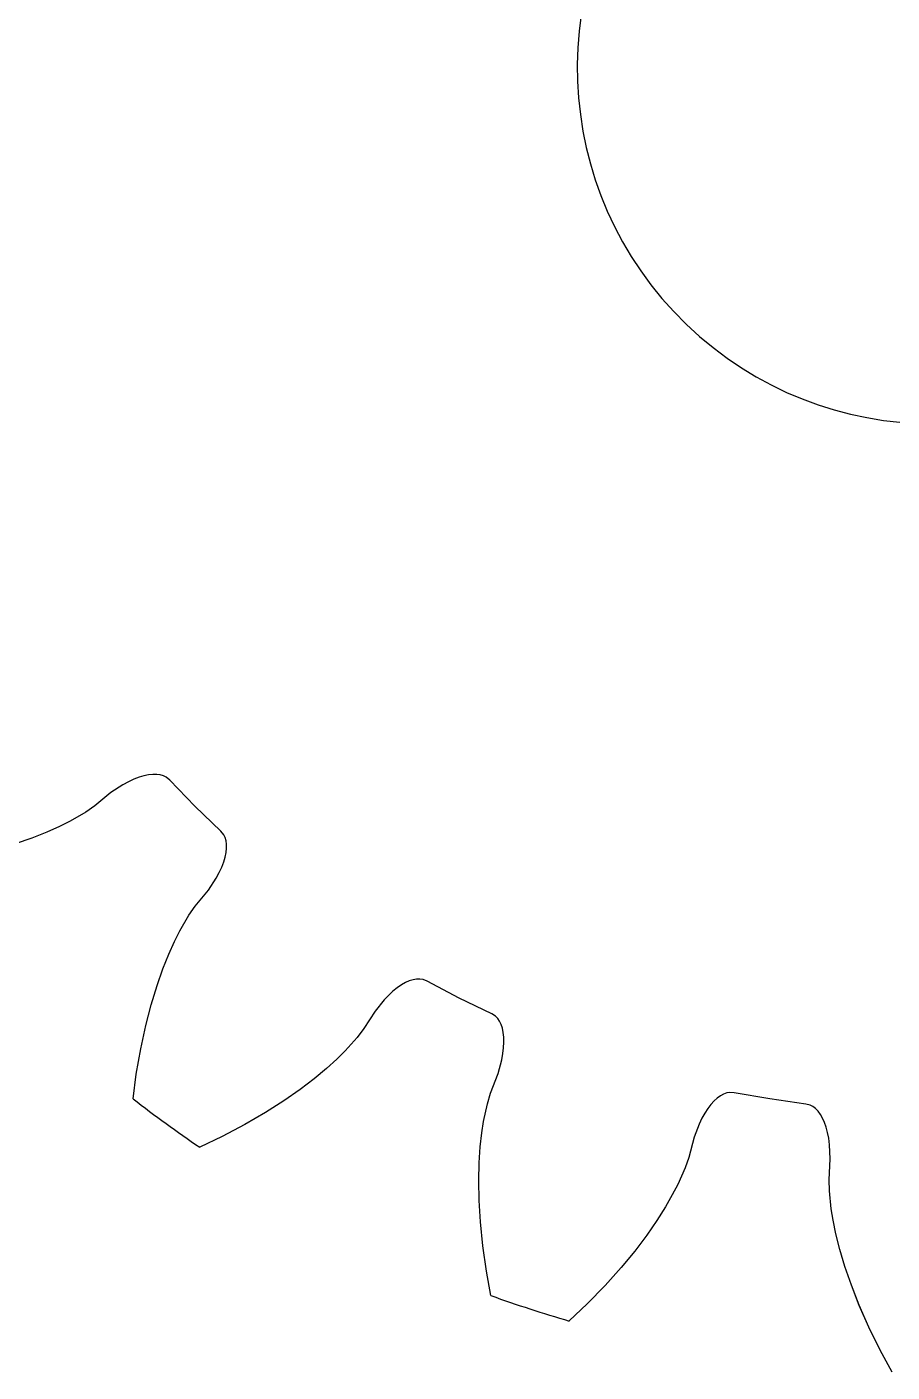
# Model space of a CAD drawing. Extents: x -22 to 22, y -8.7 to 8.7.
# Drawn here: x -3.82 to -0.17, y -5.5 to 0.17 of the extents above; entities that cross this region are included whole.
import ezdxf

# ---------------------------------------------------------------- set-up
doc = ezdxf.new("R2010")
doc.units = 0
doc.header["$MEASUREMENT"] = 0
doc.layers.get('0').update_dxf_attribs({"linetype": 'CONTINUOUS'})
doc.layers.add('layer1', color=7, linetype='CONTINUOUS')
doc.layers.add('layer3', color=7, linetype='CONTINUOUS')

msp = doc.modelspace()

# ---------------------------------------------------------------- linework, layer by layer
at = {"linetype": 'Continuous'}
msp.add_lwpolyline([(1.118, 1), (0, 1), (-1.118, 1, 2.236068)], format="xyb", close=True, dxfattribs=at)
at = {"layer": 'layer1'}
for p, q in [((-3.3682, -2.9979), (-3.391, -3.0084)), ((-3.3682, -2.9979), (-3.391, -3.0084)), ((-3.3465, -2.9895), (-3.3682, -2.9979)), ((-3.3465, -2.9895), (-3.3682, -2.9979)), ((-3.326, -2.9834), (-3.3465, -2.9895)), ((-3.326, -2.9834), (-3.3465, -2.9895)), ((-3.3067, -2.9794), (-3.326, -2.9834)), ((-3.3067, -2.9794), (-3.326, -2.9834)), ((-3.2887, -2.9775), (-3.3067, -2.9794)), ((-3.2887, -2.9775), (-3.3067, -2.9794)), ((-3.2722, -2.9777), (-3.2887, -2.9775)), ((-3.2722, -2.9777), (-3.2887, -2.9775)), ((-3.2571, -2.9798), (-3.2722, -2.9777)), ((-3.2571, -2.9798), (-3.2722, -2.9777)), ((-3.2436, -2.9838), (-3.2571, -2.9798)), ((-3.2436, -2.9838), (-3.2571, -2.9798)), ((-3.2317, -2.9896), (-3.2436, -2.9838)), ((-3.2317, -2.9896), (-3.2436, -2.9838)), ((-3.2171, -3.0017), (-3.2317, -2.9896)), ((-3.2171, -3.0017), (-3.2317, -2.9896)), ((-3.1113, -3.1113), (-3.2171, -3.0017)), ((-3.1113, -3.1113), (-3.2171, -3.0017)), ((-3.465, -3.0541), (-3.5332, -3.1095)), ((-3.465, -3.0541), (-3.5332, -3.1095)), ((-3.4148, -3.0213), (-3.465, -3.0541)), ((-3.4148, -3.0213), (-3.465, -3.0541)), ((-3.391, -3.0084), (-3.4148, -3.0213)), ((-3.391, -3.0084), (-3.4148, -3.0213)), ((-3.5332, -3.1095), (-3.5714, -3.1361)), ((-3.5332, -3.1095), (-3.5714, -3.1361)), ((-3.0017, -3.2171), (-3.1113, -3.1113)), ((-3.0017, -3.2171), (-3.1113, -3.1113)), ((-3.6374, -3.1743), (-3.6817, -3.1965)), ((-3.6374, -3.1743), (-3.6817, -3.1965)), ((-3.5714, -3.1361), (-3.6374, -3.1743)), ((-3.5714, -3.1361), (-3.6374, -3.1743)), ((-3.7351, -3.2205), (-3.7978, -3.2457)), ((-3.7351, -3.2205), (-3.7978, -3.2457)), ((-3.6817, -3.1965), (-3.7351, -3.2205)), ((-3.6817, -3.1965), (-3.7351, -3.2205)), ((-2.9896, -3.2317), (-3.0017, -3.2171)), ((-2.9896, -3.2317), (-3.0017, -3.2171)), ((-2.9838, -3.2436), (-2.9896, -3.2317)), ((-2.9838, -3.2436), (-2.9896, -3.2317)), ((-3.7978, -3.2457), (-3.868, -3.2704)), ((-3.7978, -3.2457), (-3.868, -3.2704)), ((-2.9798, -3.2571), (-2.9838, -3.2436)), ((-2.9798, -3.2571), (-2.9838, -3.2436)), ((-2.9777, -3.2722), (-2.9798, -3.2571)), ((-2.9777, -3.2722), (-2.9798, -3.2571)), ((-2.9794, -3.3067), (-2.9775, -3.2887)), ((-2.9794, -3.3067), (-2.9775, -3.2887)), ((-2.9775, -3.2887), (-2.9777, -3.2722)), ((-2.9775, -3.2887), (-2.9777, -3.2722)), ((-2.9895, -3.3465), (-2.9834, -3.326)), ((-2.9895, -3.3465), (-2.9834, -3.326)), ((-2.9834, -3.326), (-2.9794, -3.3067)), ((-2.9834, -3.326), (-2.9794, -3.3067)), ((-3.0213, -3.4148), (-3.0084, -3.391)), ((-3.0213, -3.4148), (-3.0084, -3.391)), ((-3.0084, -3.391), (-2.9979, -3.3682)), ((-3.0084, -3.391), (-2.9979, -3.3682)), ((-2.9979, -3.3682), (-2.9895, -3.3465)), ((-2.9979, -3.3682), (-2.9895, -3.3465)), ((-3.0541, -3.465), (-3.0213, -3.4148)), ((-3.0541, -3.465), (-3.0213, -3.4148)), ((-3.1095, -3.5332), (-3.0541, -3.465)), ((-3.1095, -3.5332), (-3.0541, -3.465)), ((-3.1743, -3.6374), (-3.1361, -3.5714)), ((-3.1743, -3.6374), (-3.1361, -3.5714)), ((-3.1361, -3.5714), (-3.1095, -3.5332)), ((-3.1361, -3.5714), (-3.1095, -3.5332)), ((-3.2205, -3.7351), (-3.1965, -3.6817)), ((-3.2205, -3.7351), (-3.1965, -3.6817)), ((-3.1965, -3.6817), (-3.1743, -3.6374)), ((-3.1965, -3.6817), (-3.1743, -3.6374)), ((-3.2457, -3.7978), (-3.2205, -3.7351)), ((-3.2457, -3.7978), (-3.2205, -3.7351)), ((-3.2705, -3.868), (-3.2457, -3.7978)), ((-3.2704, -3.868), (-3.2457, -3.7978)), ((-2.2242, -3.8554), (-2.2413, -3.8652)), ((-2.2242, -3.8554), (-2.2413, -3.8652)), ((-2.2077, -3.8481), (-2.2242, -3.8554)), ((-2.2077, -3.8481), (-2.2242, -3.8554)), ((-2.1919, -3.8431), (-2.2077, -3.8481)), ((-2.1919, -3.8431), (-2.2077, -3.8481)), ((-2.1769, -3.8404), (-2.1919, -3.8431)), ((-2.1769, -3.8404), (-2.1919, -3.8431)), ((-2.1628, -3.8401), (-2.1769, -3.8404)), ((-2.1628, -3.8401), (-2.1769, -3.8404)), ((-2.1497, -3.842), (-2.1628, -3.8401)), ((-2.1497, -3.842), (-2.1628, -3.8401)), ((-2.1321, -3.8489), (-2.1497, -3.842)), ((-2.1321, -3.8489), (-2.1497, -3.842)), ((-1.9976, -3.9204), (-2.1321, -3.8489)), ((-1.9976, -3.9204), (-2.1321, -3.8489)), ((-3.2952, -3.9486), (-3.2704, -3.868)), ((-3.2952, -3.9486), (-3.2705, -3.868)), ((-2.2954, -3.9091), (-2.314, -3.9286)), ((-2.2954, -3.9091), (-2.314, -3.9286)), ((-2.277, -3.892), (-2.2954, -3.9091)), ((-2.277, -3.892), (-2.2954, -3.9091)), ((-2.2589, -3.8773), (-2.277, -3.892)), ((-2.2589, -3.8773), (-2.277, -3.892)), ((-2.2413, -3.8652), (-2.2589, -3.8773)), ((-2.2413, -3.8652), (-2.2589, -3.8773)), ((-3.3181, -4.0364), (-3.2952, -3.9486)), ((-3.3181, -4.0364), (-3.2952, -3.9486)), ((-2.314, -3.9286), (-2.3516, -3.9753)), ((-2.314, -3.9286), (-2.3516, -3.9753)), ((-1.8607, -3.9872), (-1.9976, -3.9204)), ((-1.8607, -3.9872), (-1.9976, -3.9204)), ((-2.3516, -3.9753), (-2.3994, -4.0491)), ((-2.3516, -3.9753), (-2.3994, -4.0491)), ((-1.8447, -3.9974), (-1.8607, -3.9872)), ((-1.8447, -3.9974), (-1.8607, -3.9872)), ((-1.8354, -4.0069), (-1.8447, -3.9974)), ((-1.8354, -4.0069), (-1.8447, -3.9974)), ((-1.8274, -4.0185), (-1.8354, -4.0069)), ((-1.8274, -4.0185), (-1.8354, -4.0069)), ((-1.8208, -4.0322), (-1.8274, -4.0185)), ((-1.8208, -4.0322), (-1.8274, -4.0185)), ((-3.3395, -4.1349), (-3.3181, -4.0364)), ((-3.3395, -4.1349), (-3.3181, -4.0364)), ((-2.3994, -4.0491), (-2.4275, -4.0862)), ((-2.3994, -4.0491), (-2.4275, -4.0862)), ((-1.8155, -4.0479), (-1.8208, -4.0322)), ((-1.8155, -4.0479), (-1.8208, -4.0322)), ((-1.8118, -4.0655), (-1.8155, -4.0479)), ((-1.8118, -4.0655), (-1.8155, -4.0479)), ((-1.8096, -4.0851), (-1.8118, -4.0655)), ((-1.8096, -4.0851), (-1.8118, -4.0655)), ((-3.358, -4.2416), (-3.3395, -4.1349)), ((-3.358, -4.2416), (-3.3395, -4.1349)), ((-2.4275, -4.0862), (-2.4785, -4.1429)), ((-2.4275, -4.0862), (-2.4785, -4.1429)), ((-1.8133, -4.1547), (-1.8103, -4.1297)), ((-1.8133, -4.1547), (-1.8103, -4.1297)), ((-1.8103, -4.1297), (-1.8091, -4.1065)), ((-1.8103, -4.1297), (-1.8091, -4.1065)), ((-1.8091, -4.1065), (-1.8096, -4.0851)), ((-1.8091, -4.1065), (-1.8096, -4.0851)), ((-2.5137, -4.1777), (-2.5571, -4.2171)), ((-2.5137, -4.1777), (-2.5571, -4.2171)), ((-2.4785, -4.1429), (-2.5137, -4.1777)), ((-2.4785, -4.1429), (-2.5137, -4.1777)), ((-1.8339, -4.2391), (-1.8182, -4.1813)), ((-1.8339, -4.2391), (-1.8182, -4.1813)), ((-1.8182, -4.1813), (-1.8133, -4.1547)), ((-1.8182, -4.1813), (-1.8133, -4.1547)), ((-3.3717, -4.3453), (-3.358, -4.2416)), ((-3.3717, -4.3453), (-3.358, -4.2416)), ((-2.5571, -4.2171), (-2.609, -4.2604)), ((-2.5571, -4.2171), (-2.609, -4.2604)), ((-1.8655, -4.3212), (-1.8339, -4.2391)), ((-1.8655, -4.3212), (-1.8339, -4.2391)), ((-2.6681, -4.3057), (-2.7371, -4.3541)), ((-2.6681, -4.3057), (-2.7371, -4.3541)), ((-2.609, -4.2604), (-2.6681, -4.3057)), ((-2.609, -4.2604), (-2.6681, -4.3057)), ((-2.7371, -4.3541), (-2.8135, -4.403)), ((-2.7371, -4.3541), (-2.8135, -4.403)), ((-1.8949, -4.4403), (-1.879, -4.3657)), ((-1.8949, -4.4403), (-1.879, -4.3657)), ((-1.879, -4.3657), (-1.8655, -4.3212)), ((-1.879, -4.3657), (-1.8655, -4.3212)), ((-0.9239, -4.354), (-0.9372, -4.3686)), ((-0.9239, -4.354), (-0.9372, -4.3686)), ((-0.9105, -4.3419), (-0.9239, -4.354)), ((-0.9105, -4.3419), (-0.9239, -4.354)), ((-0.897, -4.3323), (-0.9105, -4.3419)), ((-0.897, -4.3323), (-0.9105, -4.3419)), ((-0.8836, -4.3252), (-0.897, -4.3323)), ((-0.8836, -4.3252), (-0.897, -4.3323)), ((-0.8703, -4.3205), (-0.8836, -4.3252)), ((-0.8703, -4.3205), (-0.8836, -4.3252)), ((-0.8572, -4.3182), (-0.8703, -4.3205)), ((-0.8573, -4.3182), (-0.8703, -4.3205)), ((-0.8383, -4.3194), (-0.8573, -4.3182)), ((-0.8383, -4.3194), (-0.8572, -4.3182)), ((-0.6883, -4.3458), (-0.8383, -4.3194)), ((-0.6883, -4.3458), (-0.8383, -4.3194)), ((-0.5375, -4.3671), (-0.6883, -4.3458)), ((-0.5375, -4.3671), (-0.6883, -4.3458)), ((-2.8135, -4.403), (-2.9006, -4.4538)), ((-2.8135, -4.403), (-2.9006, -4.4538)), ((-0.9628, -4.4051), (-0.9751, -4.427)), ((-0.9629, -4.4051), (-0.9751, -4.427)), ((-0.9502, -4.3856), (-0.9629, -4.4051)), ((-0.9502, -4.3856), (-0.9628, -4.4051)), ((-0.9372, -4.3686), (-0.9502, -4.3856)), ((-0.9372, -4.3686), (-0.9502, -4.3856)), ((-0.5191, -4.3718), (-0.5375, -4.3671)), ((-0.5191, -4.3718), (-0.5375, -4.3671)), ((-0.5074, -4.378), (-0.5191, -4.3718)), ((-0.5074, -4.378), (-0.5191, -4.3718)), ((-0.4962, -4.3865), (-0.5074, -4.378)), ((-0.4962, -4.3865), (-0.5074, -4.378)), ((-0.4856, -4.3975), (-0.4962, -4.3865)), ((-0.4857, -4.3975), (-0.4962, -4.3865)), ((-0.4758, -4.4108), (-0.4857, -4.3975)), ((-0.4758, -4.4108), (-0.4856, -4.3975)), ((-0.4668, -4.4264), (-0.4758, -4.4108)), ((-0.4668, -4.4264), (-0.4758, -4.4108)), ((-2.9006, -4.4538), (-2.9964, -4.5044)), ((-2.9006, -4.4538), (-2.9964, -4.5044)), ((-1.9023, -4.4892), (-1.8949, -4.4403)), ((-1.9023, -4.4892), (-1.8949, -4.4403)), ((-0.9867, -4.4514), (-1.0081, -4.5075)), ((-0.9867, -4.4514), (-1.0081, -4.5075)), ((-0.9751, -4.427), (-0.9867, -4.4514)), ((-0.9751, -4.427), (-0.9867, -4.4514)), ((-0.4587, -4.4444), (-0.4668, -4.4264)), ((-0.4587, -4.4444), (-0.4668, -4.4264)), ((-0.4516, -4.4646), (-0.4587, -4.4444)), ((-0.4516, -4.4646), (-0.4587, -4.4444)), ((-0.4455, -4.487), (-0.4516, -4.4646)), ((-0.4455, -4.487), (-0.4516, -4.4646)), ((-2.9964, -4.5044), (-3.0907, -4.5494)), ((-2.9964, -4.5044), (-3.0907, -4.5494)), ((-1.9087, -4.5475), (-1.9023, -4.4892)), ((-1.9087, -4.5475), (-1.9023, -4.4892)), ((-1.0081, -4.5075), (-1.0307, -4.5924)), ((-1.0081, -4.5075), (-1.0307, -4.5924)), ((-0.4407, -4.5117), (-0.4455, -4.487)), ((-0.4407, -4.5117), (-0.4455, -4.487)), ((-0.4371, -4.5385), (-0.4407, -4.5117)), ((-0.4371, -4.5385), (-0.4407, -4.5117)), ((-1.9132, -4.6149), (-1.9087, -4.5475)), ((-1.9132, -4.6149), (-1.9087, -4.5475)), ((-1.0307, -4.5924), (-1.046, -4.6364)), ((-1.0307, -4.5924), (-1.046, -4.6364)), ((-0.4341, -4.5984), (-0.4371, -4.5385)), ((-0.4341, -4.5984), (-0.4371, -4.5385)), ((-1.9151, -4.6893), (-1.9132, -4.6149)), ((-1.9151, -4.6893), (-1.9132, -4.6149)), ((-1.046, -4.6364), (-1.0769, -4.7061)), ((-1.046, -4.6364), (-1.0769, -4.7061)), ((-0.4389, -4.6862), (-0.4341, -4.5984)), ((-0.4388, -4.6862), (-0.4341, -4.5984)), ((-1.9137, -4.7736), (-1.9151, -4.6893)), ((-1.9137, -4.7736), (-1.9151, -4.6893)), ((-1.0769, -4.7061), (-1.0997, -4.75)), ((-1.0769, -4.7061), (-1.0997, -4.75)), ((-0.438, -4.7327), (-0.4389, -4.6862)), ((-0.438, -4.7327), (-0.4388, -4.6862)), ((-1.0997, -4.75), (-1.1288, -4.8009)), ((-1.0997, -4.75), (-1.1288, -4.8009)), ((-0.43, -4.8085), (-0.438, -4.7327)), ((-0.43, -4.8085), (-0.438, -4.7327)), ((-1.9084, -4.8642), (-1.9137, -4.7736)), ((-1.9084, -4.8642), (-1.9137, -4.7736)), ((-1.1288, -4.8009), (-1.1647, -4.8581)), ((-1.1288, -4.8009), (-1.1647, -4.8581)), ((-0.422, -4.8574), (-0.43, -4.8085)), ((-0.422, -4.8574), (-0.43, -4.8085)), ((-1.8983, -4.9645), (-1.9084, -4.8642)), ((-1.8983, -4.9645), (-1.9084, -4.8642)), ((-1.1647, -4.8581), (-1.207, -4.9194)), ((-1.1647, -4.8581), (-1.207, -4.9194)), ((-0.41, -4.9147), (-0.422, -4.8574)), ((-0.41, -4.9147), (-0.422, -4.8574)), ((-1.207, -4.9194), (-1.2577, -4.9868)), ((-1.207, -4.9194), (-1.2577, -4.9868)), ((-0.3935, -4.9802), (-0.41, -4.9147)), ((-0.3935, -4.9802), (-0.41, -4.9147)), ((-1.8829, -5.0717), (-1.8983, -4.9645)), ((-1.8829, -5.0717), (-1.8983, -4.9645)), ((-1.2577, -4.9868), (-1.3152, -5.0569)), ((-1.2577, -4.9868), (-1.3152, -5.0569)), ((-0.3723, -5.0516), (-0.3935, -4.9802)), ((-0.3723, -5.0516), (-0.3935, -4.9802)), ((-1.8639, -5.1745), (-1.8829, -5.0717)), ((-1.8639, -5.1745), (-1.8829, -5.0717)), ((-1.3152, -5.0569), (-1.3823, -5.1322)), ((-1.3152, -5.0569), (-1.3823, -5.1321)), ((-0.3449, -5.1313), (-0.3723, -5.0516)), ((-0.3449, -5.1313), (-0.3723, -5.0516)), ((-1.3823, -5.1321), (-1.4578, -5.2098)), ((-1.3823, -5.1322), (-1.4578, -5.2098)), ((-0.3118, -5.2159), (-0.3449, -5.1313)), ((-0.3119, -5.2158), (-0.3449, -5.1313)), ((-1.4578, -5.2098), (-1.5336, -5.2818)), ((-1.4578, -5.2098), (-1.5336, -5.2818)), ((-0.2713, -5.3081), (-0.3119, -5.2158)), ((-0.2712, -5.3081), (-0.3118, -5.2159)), ((-0.2235, -5.4053), (-0.2713, -5.3081)), ((-0.2235, -5.4053), (-0.2712, -5.3081)), ((-0.1736, -5.4973), (-0.2235, -5.4053)), ((-0.1736, -5.4972), (-0.2235, -5.4053))]:
    msp.add_line(p, q, dxfattribs=at)
for start, end in [(232.191, 235.809), (232.191, 235.809), (250.191, 253.809), (250.191, 253.809)]:
    msp.add_arc((0, 0), 5.5, start, end, dxfattribs=at)
at = {"layer": 'layer3'}
for p, q in [((-3.3682, -2.9979), (-3.391, -3.0084)), ((-3.3682, -2.9979), (-3.391, -3.0084)), ((-3.3465, -2.9895), (-3.3682, -2.9979)), ((-3.3465, -2.9895), (-3.3682, -2.9979)), ((-3.326, -2.9834), (-3.3465, -2.9895)), ((-3.326, -2.9834), (-3.3465, -2.9895)), ((-3.3067, -2.9794), (-3.326, -2.9834)), ((-3.3067, -2.9794), (-3.326, -2.9834)), ((-3.2887, -2.9775), (-3.3067, -2.9794)), ((-3.2887, -2.9775), (-3.3067, -2.9794)), ((-3.2722, -2.9777), (-3.2887, -2.9775)), ((-3.2722, -2.9777), (-3.2887, -2.9775)), ((-3.2571, -2.9798), (-3.2722, -2.9777)), ((-3.2571, -2.9798), (-3.2722, -2.9777)), ((-3.2436, -2.9838), (-3.2571, -2.9798)), ((-3.2436, -2.9838), (-3.2571, -2.9798)), ((-3.2317, -2.9896), (-3.2436, -2.9838)), ((-3.2317, -2.9896), (-3.2436, -2.9838)), ((-3.2171, -3.0017), (-3.2317, -2.9896)), ((-3.2171, -3.0017), (-3.2317, -2.9896)), ((-3.1113, -3.1113), (-3.2171, -3.0017)), ((-3.1113, -3.1113), (-3.2171, -3.0017)), ((-3.465, -3.0541), (-3.5332, -3.1095)), ((-3.465, -3.0541), (-3.5332, -3.1095)), ((-3.4148, -3.0213), (-3.465, -3.0541)), ((-3.4148, -3.0213), (-3.465, -3.0541)), ((-3.391, -3.0084), (-3.4148, -3.0213)), ((-3.391, -3.0084), (-3.4148, -3.0213)), ((-3.5332, -3.1095), (-3.5714, -3.1361)), ((-3.5332, -3.1095), (-3.5714, -3.1361)), ((-3.0017, -3.2171), (-3.1113, -3.1113)), ((-3.0017, -3.2171), (-3.1113, -3.1113)), ((-3.6374, -3.1743), (-3.6817, -3.1965)), ((-3.6374, -3.1743), (-3.6817, -3.1965)), ((-3.5714, -3.1361), (-3.6374, -3.1743)), ((-3.5714, -3.1361), (-3.6374, -3.1743)), ((-3.7351, -3.2205), (-3.7978, -3.2457)), ((-3.7351, -3.2205), (-3.7978, -3.2457)), ((-3.6817, -3.1965), (-3.7351, -3.2205)), ((-3.6817, -3.1965), (-3.7351, -3.2205)), ((-2.9896, -3.2317), (-3.0017, -3.2171)), ((-2.9896, -3.2317), (-3.0017, -3.2171)), ((-2.9838, -3.2436), (-2.9896, -3.2317)), ((-2.9838, -3.2436), (-2.9896, -3.2317)), ((-3.7978, -3.2457), (-3.868, -3.2704)), ((-3.7978, -3.2457), (-3.868, -3.2704)), ((-2.9798, -3.2571), (-2.9838, -3.2436)), ((-2.9798, -3.2571), (-2.9838, -3.2436)), ((-2.9777, -3.2722), (-2.9798, -3.2571)), ((-2.9777, -3.2722), (-2.9798, -3.2571)), ((-2.9794, -3.3067), (-2.9775, -3.2887)), ((-2.9794, -3.3067), (-2.9775, -3.2887)), ((-2.9775, -3.2887), (-2.9777, -3.2722)), ((-2.9775, -3.2887), (-2.9777, -3.2722)), ((-2.9895, -3.3465), (-2.9834, -3.326)), ((-2.9895, -3.3465), (-2.9834, -3.326)), ((-2.9834, -3.326), (-2.9794, -3.3067)), ((-2.9834, -3.326), (-2.9794, -3.3067)), ((-3.0213, -3.4148), (-3.0084, -3.391)), ((-3.0213, -3.4148), (-3.0084, -3.391)), ((-3.0084, -3.391), (-2.9979, -3.3682)), ((-3.0084, -3.391), (-2.9979, -3.3682)), ((-2.9979, -3.3682), (-2.9895, -3.3465)), ((-2.9979, -3.3682), (-2.9895, -3.3465)), ((-3.0541, -3.465), (-3.0213, -3.4148)), ((-3.0541, -3.465), (-3.0213, -3.4148)), ((-3.1095, -3.5332), (-3.0541, -3.465)), ((-3.1095, -3.5332), (-3.0541, -3.465)), ((-3.1743, -3.6374), (-3.1361, -3.5714)), ((-3.1743, -3.6374), (-3.1361, -3.5714)), ((-3.1361, -3.5714), (-3.1095, -3.5332)), ((-3.1361, -3.5714), (-3.1095, -3.5332)), ((-3.2205, -3.7351), (-3.1965, -3.6817)), ((-3.2205, -3.7351), (-3.1965, -3.6817)), ((-3.1965, -3.6817), (-3.1743, -3.6374)), ((-3.1965, -3.6817), (-3.1743, -3.6374)), ((-3.2457, -3.7978), (-3.2205, -3.7351)), ((-3.2457, -3.7978), (-3.2205, -3.7351)), ((-3.2705, -3.868), (-3.2457, -3.7978)), ((-3.2704, -3.868), (-3.2457, -3.7978)), ((-2.2242, -3.8554), (-2.2413, -3.8652)), ((-2.2242, -3.8554), (-2.2413, -3.8652)), ((-2.2077, -3.8481), (-2.2242, -3.8554)), ((-2.2077, -3.8481), (-2.2242, -3.8554)), ((-2.1919, -3.8431), (-2.2077, -3.8481)), ((-2.1919, -3.8431), (-2.2077, -3.8481)), ((-2.1769, -3.8404), (-2.1919, -3.8431)), ((-2.1769, -3.8404), (-2.1919, -3.8431)), ((-2.1628, -3.8401), (-2.1769, -3.8404)), ((-2.1628, -3.8401), (-2.1769, -3.8404)), ((-2.1497, -3.842), (-2.1628, -3.8401)), ((-2.1497, -3.842), (-2.1628, -3.8401)), ((-2.1321, -3.8489), (-2.1497, -3.842)), ((-2.1321, -3.8489), (-2.1497, -3.842)), ((-1.9976, -3.9204), (-2.1321, -3.8489)), ((-1.9976, -3.9204), (-2.1321, -3.8489)), ((-3.2952, -3.9486), (-3.2704, -3.868)), ((-3.2952, -3.9486), (-3.2705, -3.868)), ((-2.2954, -3.9091), (-2.314, -3.9286)), ((-2.2954, -3.9091), (-2.314, -3.9286)), ((-2.277, -3.892), (-2.2954, -3.9091)), ((-2.277, -3.892), (-2.2954, -3.9091)), ((-2.2589, -3.8773), (-2.277, -3.892)), ((-2.2589, -3.8773), (-2.277, -3.892)), ((-2.2413, -3.8652), (-2.2589, -3.8773)), ((-2.2413, -3.8652), (-2.2589, -3.8773)), ((-3.3181, -4.0364), (-3.2952, -3.9486)), ((-3.3181, -4.0364), (-3.2952, -3.9486)), ((-2.314, -3.9286), (-2.3516, -3.9753)), ((-2.314, -3.9286), (-2.3516, -3.9753)), ((-1.8607, -3.9872), (-1.9976, -3.9204)), ((-1.8607, -3.9872), (-1.9976, -3.9204)), ((-2.3516, -3.9753), (-2.3994, -4.0491)), ((-2.3516, -3.9753), (-2.3994, -4.0491)), ((-1.8447, -3.9974), (-1.8607, -3.9872)), ((-1.8447, -3.9974), (-1.8607, -3.9872)), ((-1.8354, -4.0069), (-1.8447, -3.9974)), ((-1.8354, -4.0069), (-1.8447, -3.9974)), ((-1.8274, -4.0185), (-1.8354, -4.0069)), ((-1.8274, -4.0185), (-1.8354, -4.0069)), ((-1.8208, -4.0322), (-1.8274, -4.0185)), ((-1.8208, -4.0322), (-1.8274, -4.0185)), ((-3.3395, -4.1349), (-3.3181, -4.0364)), ((-3.3395, -4.1349), (-3.3181, -4.0364)), ((-2.3994, -4.0491), (-2.4275, -4.0862)), ((-2.3994, -4.0491), (-2.4275, -4.0862)), ((-1.8155, -4.0479), (-1.8208, -4.0322)), ((-1.8155, -4.0479), (-1.8208, -4.0322)), ((-1.8118, -4.0655), (-1.8155, -4.0479)), ((-1.8118, -4.0655), (-1.8155, -4.0479)), ((-1.8096, -4.0851), (-1.8118, -4.0655)), ((-1.8096, -4.0851), (-1.8118, -4.0655)), ((-3.358, -4.2416), (-3.3395, -4.1349)), ((-3.358, -4.2416), (-3.3395, -4.1349)), ((-2.4275, -4.0862), (-2.4785, -4.1429)), ((-2.4275, -4.0862), (-2.4785, -4.1429)), ((-1.8133, -4.1547), (-1.8103, -4.1297)), ((-1.8133, -4.1547), (-1.8103, -4.1297)), ((-1.8103, -4.1297), (-1.8091, -4.1065)), ((-1.8103, -4.1297), (-1.8091, -4.1065)), ((-1.8091, -4.1065), (-1.8096, -4.0851)), ((-1.8091, -4.1065), (-1.8096, -4.0851)), ((-2.5137, -4.1777), (-2.5571, -4.2171)), ((-2.5137, -4.1777), (-2.5571, -4.2171)), ((-2.4785, -4.1429), (-2.5137, -4.1777)), ((-2.4785, -4.1429), (-2.5137, -4.1777)), ((-1.8339, -4.2391), (-1.8182, -4.1813)), ((-1.8339, -4.2391), (-1.8182, -4.1813)), ((-1.8182, -4.1813), (-1.8133, -4.1547)), ((-1.8182, -4.1813), (-1.8133, -4.1547)), ((-3.3717, -4.3453), (-3.358, -4.2416)), ((-3.3717, -4.3453), (-3.358, -4.2416)), ((-2.5571, -4.2171), (-2.609, -4.2604)), ((-2.5571, -4.2171), (-2.609, -4.2604)), ((-1.8655, -4.3212), (-1.8339, -4.2391)), ((-1.8655, -4.3212), (-1.8339, -4.2391)), ((-2.6681, -4.3057), (-2.7371, -4.3541)), ((-2.6681, -4.3057), (-2.7371, -4.3541)), ((-2.609, -4.2604), (-2.6681, -4.3057)), ((-2.609, -4.2604), (-2.6681, -4.3057)), ((-2.7371, -4.3541), (-2.8135, -4.403)), ((-2.7371, -4.3541), (-2.8135, -4.403)), ((-1.8949, -4.4403), (-1.879, -4.3657)), ((-1.8949, -4.4403), (-1.879, -4.3657)), ((-1.879, -4.3657), (-1.8655, -4.3212)), ((-1.879, -4.3657), (-1.8655, -4.3212)), ((-0.9239, -4.354), (-0.9372, -4.3686)), ((-0.9239, -4.354), (-0.9372, -4.3686)), ((-0.9105, -4.3419), (-0.9239, -4.354)), ((-0.9105, -4.3419), (-0.9239, -4.354)), ((-0.897, -4.3323), (-0.9105, -4.3419)), ((-0.897, -4.3323), (-0.9105, -4.3419)), ((-0.8836, -4.3252), (-0.897, -4.3323)), ((-0.8836, -4.3252), (-0.897, -4.3323)), ((-0.8703, -4.3205), (-0.8836, -4.3252)), ((-0.8703, -4.3205), (-0.8836, -4.3252)), ((-0.8572, -4.3182), (-0.8703, -4.3205)), ((-0.8573, -4.3182), (-0.8703, -4.3205)), ((-0.8383, -4.3194), (-0.8573, -4.3182)), ((-0.8383, -4.3194), (-0.8572, -4.3182)), ((-0.6883, -4.3458), (-0.8383, -4.3194)), ((-0.6883, -4.3458), (-0.8383, -4.3194)), ((-0.5375, -4.3671), (-0.6883, -4.3458)), ((-0.5375, -4.3671), (-0.6883, -4.3458)), ((-2.8135, -4.403), (-2.9006, -4.4538)), ((-2.8135, -4.403), (-2.9006, -4.4538)), ((-0.9628, -4.4051), (-0.9751, -4.427)), ((-0.9629, -4.4051), (-0.9751, -4.427)), ((-0.9502, -4.3856), (-0.9629, -4.4051)), ((-0.9502, -4.3856), (-0.9628, -4.4051)), ((-0.9372, -4.3686), (-0.9502, -4.3856)), ((-0.9372, -4.3686), (-0.9502, -4.3856)), ((-0.5191, -4.3718), (-0.5375, -4.3671)), ((-0.5191, -4.3718), (-0.5375, -4.3671)), ((-0.5074, -4.378), (-0.5191, -4.3718)), ((-0.5074, -4.378), (-0.5191, -4.3718)), ((-0.4962, -4.3865), (-0.5074, -4.378)), ((-0.4962, -4.3865), (-0.5074, -4.378)), ((-0.4856, -4.3975), (-0.4962, -4.3865)), ((-0.4857, -4.3975), (-0.4962, -4.3865)), ((-0.4758, -4.4108), (-0.4857, -4.3975)), ((-0.4758, -4.4108), (-0.4856, -4.3975)), ((-0.4668, -4.4264), (-0.4758, -4.4108)), ((-0.4668, -4.4264), (-0.4758, -4.4108)), ((-2.9006, -4.4538), (-2.9964, -4.5044)), ((-2.9006, -4.4538), (-2.9964, -4.5044)), ((-1.9023, -4.4892), (-1.8949, -4.4403)), ((-1.9023, -4.4892), (-1.8949, -4.4403)), ((-0.9867, -4.4514), (-1.0081, -4.5075)), ((-0.9867, -4.4514), (-1.0081, -4.5075)), ((-0.9751, -4.427), (-0.9867, -4.4514)), ((-0.9751, -4.427), (-0.9867, -4.4514)), ((-0.4587, -4.4444), (-0.4668, -4.4264)), ((-0.4587, -4.4444), (-0.4668, -4.4264)), ((-0.4516, -4.4646), (-0.4587, -4.4444)), ((-0.4516, -4.4646), (-0.4587, -4.4444)), ((-0.4455, -4.487), (-0.4516, -4.4646)), ((-0.4455, -4.487), (-0.4516, -4.4646)), ((-2.9964, -4.5044), (-3.0907, -4.5494)), ((-2.9964, -4.5044), (-3.0907, -4.5494)), ((-1.9087, -4.5475), (-1.9023, -4.4892)), ((-1.9087, -4.5475), (-1.9023, -4.4892)), ((-1.0081, -4.5075), (-1.0307, -4.5924)), ((-1.0081, -4.5075), (-1.0307, -4.5924)), ((-0.4407, -4.5117), (-0.4455, -4.487)), ((-0.4407, -4.5117), (-0.4455, -4.487)), ((-0.4371, -4.5385), (-0.4407, -4.5117)), ((-0.4371, -4.5385), (-0.4407, -4.5117)), ((-1.9132, -4.6149), (-1.9087, -4.5475)), ((-1.9132, -4.6149), (-1.9087, -4.5475)), ((-1.0307, -4.5924), (-1.046, -4.6364)), ((-1.0307, -4.5924), (-1.046, -4.6364)), ((-0.4341, -4.5984), (-0.4371, -4.5385)), ((-0.4341, -4.5984), (-0.4371, -4.5385)), ((-1.9151, -4.6893), (-1.9132, -4.6149)), ((-1.9151, -4.6893), (-1.9132, -4.6149)), ((-1.046, -4.6364), (-1.0769, -4.7061)), ((-1.046, -4.6364), (-1.0769, -4.7061)), ((-0.4389, -4.6862), (-0.4341, -4.5984)), ((-0.4388, -4.6862), (-0.4341, -4.5984)), ((-1.9137, -4.7736), (-1.9151, -4.6893)), ((-1.9137, -4.7736), (-1.9151, -4.6893)), ((-1.0769, -4.7061), (-1.0997, -4.75)), ((-1.0769, -4.7061), (-1.0997, -4.75)), ((-0.438, -4.7327), (-0.4389, -4.6862)), ((-0.438, -4.7327), (-0.4388, -4.6862)), ((-1.0997, -4.75), (-1.1288, -4.8009)), ((-1.0997, -4.75), (-1.1288, -4.8009)), ((-0.43, -4.8085), (-0.438, -4.7327)), ((-0.43, -4.8085), (-0.438, -4.7327)), ((-1.9084, -4.8642), (-1.9137, -4.7736)), ((-1.9084, -4.8642), (-1.9137, -4.7736)), ((-1.1288, -4.8009), (-1.1647, -4.8581)), ((-1.1288, -4.8009), (-1.1647, -4.8581)), ((-0.422, -4.8574), (-0.43, -4.8085)), ((-0.422, -4.8574), (-0.43, -4.8085)), ((-1.8983, -4.9645), (-1.9084, -4.8642)), ((-1.8983, -4.9645), (-1.9084, -4.8642)), ((-1.1647, -4.8581), (-1.207, -4.9194)), ((-1.1647, -4.8581), (-1.207, -4.9194)), ((-0.41, -4.9147), (-0.422, -4.8574)), ((-0.41, -4.9147), (-0.422, -4.8574)), ((-1.207, -4.9194), (-1.2577, -4.9868)), ((-1.207, -4.9194), (-1.2577, -4.9868)), ((-0.3935, -4.9802), (-0.41, -4.9147)), ((-0.3935, -4.9802), (-0.41, -4.9147)), ((-1.8829, -5.0717), (-1.8983, -4.9645)), ((-1.8829, -5.0717), (-1.8983, -4.9645)), ((-1.2577, -4.9868), (-1.3152, -5.0569)), ((-1.2577, -4.9868), (-1.3152, -5.0569)), ((-0.3723, -5.0516), (-0.3935, -4.9802)), ((-0.3723, -5.0516), (-0.3935, -4.9802)), ((-1.8639, -5.1745), (-1.8829, -5.0717)), ((-1.8639, -5.1745), (-1.8829, -5.0717)), ((-1.3152, -5.0569), (-1.3823, -5.1322)), ((-1.3152, -5.0569), (-1.3823, -5.1321)), ((-0.3449, -5.1313), (-0.3723, -5.0516)), ((-0.3449, -5.1313), (-0.3723, -5.0516)), ((-1.3823, -5.1321), (-1.4578, -5.2098)), ((-1.3823, -5.1322), (-1.4578, -5.2098)), ((-0.3118, -5.2159), (-0.3449, -5.1313)), ((-0.3119, -5.2158), (-0.3449, -5.1313)), ((-1.4578, -5.2098), (-1.5336, -5.2818)), ((-1.4578, -5.2098), (-1.5336, -5.2818)), ((-0.2713, -5.3081), (-0.3119, -5.2158)), ((-0.2712, -5.3081), (-0.3118, -5.2159)), ((-0.2235, -5.4053), (-0.2713, -5.3081)), ((-0.2235, -5.4053), (-0.2712, -5.3081)), ((-0.1736, -5.4973), (-0.2235, -5.4053)), ((-0.1736, -5.4972), (-0.2235, -5.4053))]:
    msp.add_line(p, q, dxfattribs=at)
for start, end in [(232.191, 235.809), (232.191, 235.809), (250.191, 253.809), (250.191, 253.809)]:
    msp.add_arc((0, 0), 5.5, start, end, dxfattribs=at)

doc.saveas('drawing.dxf')
